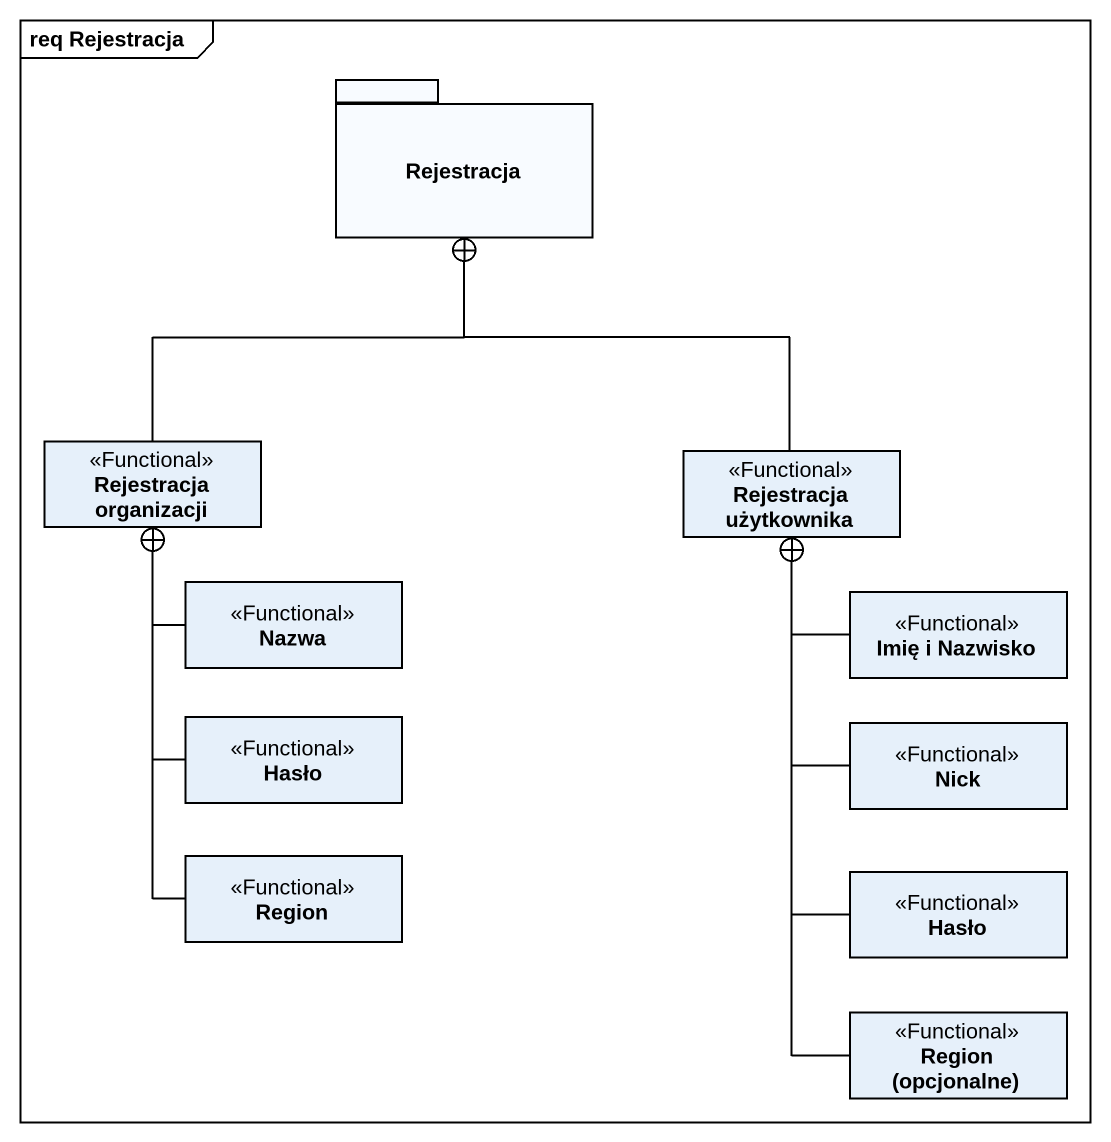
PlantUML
@startuml
mainframe req Rejestracja
hide circle
hide empty members
package Rejestracja {
}
class "Rejestracja organizacji" as Rejestracja_organizacji <<Functional>>
class "Rejestracja użytkownika" as Rejestracja_użytkownika <<Functional>>
class Nazwa <<Functional>>
class "Imię i Nazwisko" as Imię_i_Nazwisko <<Functional>>
class Hasło <<Functional>>
class Nick <<Functional>>
class Region <<Functional>>
class "Hasło" as Hasło_2 <<Functional>>
class "Region (opcjonalne)" as Region_opcjonalne <<Functional>>
Rejestracja_organizacji -up-+ Rejestracja
Rejestracja_użytkownika -up-+ Rejestracja
Nazwa -up-+ Rejestracja_organizacji
Imię_i_Nazwisko -up-+ Rejestracja_użytkownika
Hasło -up-+ Rejestracja_organizacji
Nick -up-+ Rejestracja_użytkownika
Region -up-+ Rejestracja_organizacji
Hasło_2 -up-+ Rejestracja_użytkownika
Region_opcjonalne -up-+ Rejestracja_użytkownika
@enduml
